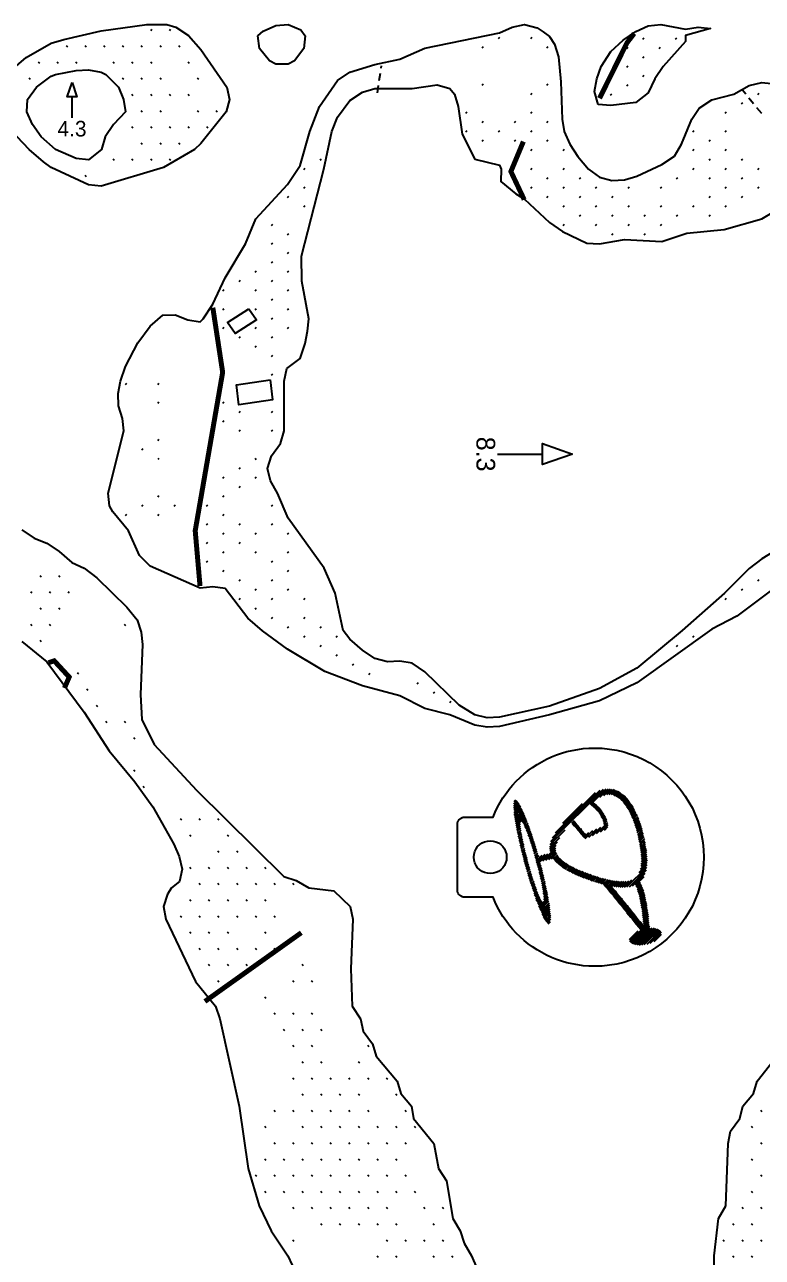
# Model space of a CAD drawing. Header units: millimetres. Extents: x 10 to 1190, y 102 to 890.
# Drawn here: x 292.6 to 410.9, y 692.3 to 890 of the extents above; entities that cross this region are included whole.
import ezdxf
from ezdxf.enums import TextEntityAlignment as Align

# ---------------------------------------------------------------- set-up
doc = ezdxf.new("R2010")
doc.units = ezdxf.units.MM
for name, color, linetype in [('CUT', 1, 'CONTINUOUS'), ('ETCH', 7, 'CONTINUOUS'), ('SCORE', 5, 'CONTINUOUS')]:
    doc.layers.add(name, color=color, linetype=linetype)

msp = doc.modelspace()

# ---------------------------------------------------------------- linework, layer by layer
at = {"layer": 'CUT'}
for points in [[(289.734, 882), (292.887, 884.73), (296.887, 887.02), (298.887, 887.646), (304.887, 889.025), (312.221, 890), (315.407, 890), (316.887, 889.59), (318.887, 888.275), (320.895, 886), (325.038, 880), (325.486, 878), (324.921, 876), (320.887, 870.927), (319.879, 870), (314.887, 867.075), (304.887, 864.117), (302.887, 864.314), (296.887, 867.12), (295.676, 868), (293.373, 870), (289.573, 874)], [(412.771, 799.658), (406.771, 795.166), (402.771, 793.057), (390.771, 784.483), (384.771, 781.564), (376.771, 779.314), (368.771, 777.452), (366.771, 777.365), (364.771, 777.688), (360.771, 779.326), (356.771, 780.337), (352.771, 782.368), (346.771, 783.998), (340.771, 786.299), (334.771, 789.868), (330.771, 792.781), (328.43, 794.85), (324.771, 799.59), (322.771, 799.862), (320.771, 799.663), (312.771, 803.19), (311.06, 804.85), (309.257, 808.85), (306.771, 811.881), (306.241, 812.85), (306, 814.85), (308.53, 824.85), (308.303, 826.85), (307.676, 828.85), (307.613, 830.85), (307.98, 832.85), (308.771, 835.183), (310.771, 838.994), (312.771, 841.655), (314.771, 843.433), (316.771, 843.442), (318.771, 842.651), (320.771, 842.366), (321.227, 842.85), (322.771, 845.16), (324.771, 849.404), (328.01, 854.85), (329.685, 858.85), (334.771, 864.359), (336.771, 867.413), (338.358, 872.85), (339.904, 876.85), (342.771, 881.065), (344.771, 882.385), (348.771, 883.607), (352.771, 884.476), (356.771, 886.214), (368.771, 888.686), (370.771, 889.574), (372.771, 890), (374.771, 889.496), (375.733, 888.85), (376.771, 888.084), (377.575, 886.85), (378.187, 884.85), (378.58, 880.85), (378.774, 874.85), (379.102, 872.85), (379.999, 870.85), (381.315, 868.85), (383.009, 866.85), (384.771, 865.57), (386.771, 865.021), (388.771, 865.141), (390.771, 865.705), (394.771, 867.567), (396.771, 868.902), (397.893, 870.85), (399.572, 874.85), (400.771, 876.585), (402.771, 877.954), (406.294, 878.85), (408.771, 880.241), (410.771, 880.718), (416.771, 880.088)], [(292.175, 808.98), (294.175, 807.659), (296.175, 806.866), (298.175, 805.538), (300.175, 803.778), (302.175, 802.856), (304.175, 801.308), (309.002, 796.585), (310.686, 794.585), (311.317, 792.585), (311.498, 790.585), (311.184, 782.585), (311.418, 778.585), (313.385, 774.585), (320.175, 767.221), (334.175, 753.41), (336.175, 752.757), (338.175, 751.59), (342.175, 751.125), (344.814, 748.585), (345.263, 746.585), (344.902, 738.585), (345.129, 732.585), (346.484, 730.585), (346.888, 728.585), (348.375, 726.585), (348.959, 724.585), (352.346, 720.585), (352.942, 718.585), (354.637, 716.585), (354.973, 714.585), (358.207, 710.585), (358.962, 706.585), (360.255, 704.585), (361.255, 698.585), (362.415, 696.585), (363.059, 694.585), (364.267, 692.585), (365.118, 690.585)], [(402.848, 670.585), (403.139, 692.585), (403.867, 698.585), (405, 700.585), (405.38, 710.585), (405.767, 712.585), (407.255, 714.585), (407.741, 716.585), (409.45, 718.585), (410.059, 720.585), (413.197, 724.585)]]:
    msp.add_lwpolyline(points, dxfattribs=at)
for points in [[(330, 888.181), (330.89, 888.979), (332.89, 889.866), (334.89, 890), (336.89, 889.183), (337.595, 888.181), (337.398, 886.181), (335.87, 884.181), (334.89, 883.643), (332.89, 883.67), (331.868, 884.181), (330.261, 886.181)], [(384.582, 877.192), (384, 879.288), (384.357, 881.288), (385.051, 883.288), (386.582, 885.719), (388.582, 887.536), (390.582, 888.916), (392.582, 889.799), (394.582, 890), (398.582, 889.299), (400.582, 889.584), (402.582, 889.405), (398.582, 888.265), (398.563, 887.288), (395.004, 883.288), (393.636, 881.288), (392.582, 879.067), (390.582, 877.52), (386.582, 877.024)], [(362, 761.75), (362, 761.83), (362.01, 761.91), (362.02, 761.99), (362.04, 762.06), (362.06, 762.13), (362.09, 762.2), (362.12, 762.27), (362.16, 762.34), (362.2, 762.4), (362.24, 762.46), (362.29, 762.52), (362.34, 762.57), (362.4, 762.63), (362.45, 762.67), (362.51, 762.72), (362.58, 762.76), (362.64, 762.79), (362.71, 762.82), (362.78, 762.85), (362.86, 762.87), (362.93, 762.89), (363.01, 762.91), (363.09, 762.91), (363.17, 762.92), (367.72, 762.92), (368.06, 763.72), (368.44, 764.5), (368.85, 765.26), (369.3, 765.99), (369.79, 766.7), (370.3, 767.39), (370.85, 768.04), (371.43, 768.67), (372.05, 769.28), (372.69, 769.85), (373.35, 770.39), (374.05, 770.89), (374.77, 771.37), (375.51, 771.8), (376.28, 772.2), (377.06, 772.57), (377.87, 772.89), (378.7, 773.18), (379.54, 773.43), (380.41, 773.63), (381.29, 773.79), (382.18, 773.91), (383.09, 773.98), (384.01, 774), (385.2, 773.96), (386.38, 773.84), (387.53, 773.64), (388.66, 773.37), (389.75, 773.03), (390.82, 772.62), (391.85, 772.15), (392.84, 771.61), (393.79, 771.01), (394.7, 770.35), (395.56, 769.64), (396.38, 768.87), (397.15, 768.06), (397.86, 767.19), (398.52, 766.28), (399.12, 765.33), (399.66, 764.34), (400.13, 763.31), (400.54, 762.25), (400.88, 761.15), (401.15, 760.03), (401.35, 758.87), (401.47, 757.7), (401.51, 756.5), (401.47, 755.3), (401.35, 754.13), (401.15, 752.97), (400.88, 751.85), (400.54, 750.75), (400.13, 749.69), (399.66, 748.66), (399.12, 747.67), (398.52, 746.72), (397.86, 745.81), (397.15, 744.94), (396.38, 744.13), (395.56, 743.36), (394.7, 742.65), (393.79, 741.99), (392.84, 741.39), (391.85, 740.85), (390.82, 740.38), (389.75, 739.97), (388.66, 739.63), (387.53, 739.36), (386.38, 739.16), (385.2, 739.04), (384.01, 739), (383.09, 739.02), (382.18, 739.09), (381.29, 739.21), (380.41, 739.37), (379.54, 739.57), (378.7, 739.82), (377.87, 740.11), (377.06, 740.43), (376.28, 740.8), (375.51, 741.2), (374.77, 741.63), (374.05, 742.11), (373.35, 742.61), (372.69, 743.15), (372.05, 743.72), (371.43, 744.33), (370.85, 744.96), (370.3, 745.61), (369.79, 746.3), (369.3, 747.01), (368.85, 747.74), (368.44, 748.5), (368.06, 749.28), (367.72, 750.08), (363.17, 750.08), (363.09, 750.09), (363.01, 750.09), (362.93, 750.11), (362.86, 750.13), (362.78, 750.15), (362.71, 750.18), (362.64, 750.21), (362.58, 750.24), (362.51, 750.28), (362.45, 750.33), (362.4, 750.37), (362.34, 750.43), (362.29, 750.48), (362.24, 750.54), (362.2, 750.6), (362.16, 750.66), (362.12, 750.73), (362.09, 750.8), (362.06, 750.87), (362.04, 750.94), (362.02, 751.01), (362.01, 751.09), (362, 751.17), (362, 751.25), (362, 761.75)], [(367.26, 759.13), (367.717, 759.09), (368.16, 758.971), (368.575, 758.778), (368.951, 758.515), (369.275, 758.191), (369.538, 757.815), (369.731, 757.4), (369.85, 756.957), (369.89, 756.5), (369.85, 756.043), (369.731, 755.6), (369.538, 755.185), (369.275, 754.809), (368.951, 754.485), (368.575, 754.222), (368.16, 754.029), (367.717, 753.91), (367.26, 753.87), (366.803, 753.91), (366.36, 754.029), (365.945, 754.222), (365.569, 754.485), (365.245, 754.809), (364.982, 755.185), (364.789, 755.6), (364.67, 756.043), (364.63, 756.5), (364.67, 756.957), (364.789, 757.4), (364.982, 757.815), (365.245, 758.191), (365.569, 758.515), (365.945, 758.778), (366.36, 758.971), (366.803, 759.09)]]:
    msp.add_lwpolyline(points, close=True, dxfattribs=at)
at = {"layer": 'ETCH'}
for points in [[(312.781, 889.248), (312.993, 889.036)], [(315.781, 889.248), (315.993, 889.036)], [(368.724, 887.956), (368.511, 887.743)], [(373.92, 887.956), (373.707, 887.743)], [(391.74, 887.682), (391.953, 887.894)], [(396.936, 887.682), (397.149, 887.894)], [(299.281, 886.65), (299.493, 886.438)], [(302.281, 886.65), (302.493, 886.438)], [(305.281, 886.65), (305.493, 886.438)], [(308.281, 886.65), (308.493, 886.438)], [(311.281, 886.65), (311.493, 886.438)], [(314.281, 886.65), (314.493, 886.438)], [(317.281, 886.65), (317.493, 886.438)], [(366.126, 886.456), (365.913, 886.243)], [(376.518, 886.456), (376.305, 886.243)], [(389.142, 886.182), (389.355, 886.394)], [(394.338, 886.182), (394.551, 886.394)], [(294.781, 884.052), (294.993, 883.84)], [(297.781, 884.052), (297.993, 883.84)], [(300.781, 884.052), (300.993, 883.84)], [(306.781, 884.052), (306.993, 883.84)], [(309.781, 884.052), (309.993, 883.84)], [(312.781, 884.052), (312.993, 883.84)], [(318.781, 884.052), (318.993, 883.84)], [(391.74, 884.682), (391.953, 884.894)], [(349.476, 881.026), (349.658, 882.212)], [(349.78, 883.003), (349.838, 883.383)], [(389.142, 883.182), (389.355, 883.394)], [(391.74, 881.682), (391.953, 881.894)], [(293.281, 881.454), (293.493, 881.242)], [(308.281, 881.454), (308.493, 881.242)], [(311.281, 881.454), (311.493, 881.242)], [(314.281, 881.454), (314.493, 881.242)], [(320.281, 881.454), (320.493, 881.242)], [(349.171, 879.05), (349.354, 880.236)], [(366.126, 880.456), (365.913, 880.243)], [(376.518, 880.456), (376.305, 880.243)], [(389.142, 880.182), (389.355, 880.394)], [(300.223, 875.071), (300.223, 878.452)], [(309.781, 878.856), (309.993, 878.644)], [(312.781, 878.856), (312.993, 878.644)], [(315.781, 878.856), (315.993, 878.644)], [(318.781, 878.856), (318.993, 878.644)], [(373.92, 878.956), (373.707, 878.743)], [(386.544, 878.682), (386.757, 878.894)], [(407.716, 879.533), (407.961, 879.217), (408.205, 878.9)], [(408.694, 878.267), (409.445, 877.331)], [(410.292, 878.956), (410.079, 878.743)], [(311.281, 876.258), (311.493, 876.046)], [(314.281, 876.258), (314.493, 876.046)], [(320.281, 876.258), (320.493, 876.046)], [(323.281, 876.258), (323.493, 876.046)], [(363.528, 875.956), (363.315, 875.743)], [(373.92, 875.956), (373.707, 875.743)], [(405.096, 875.956), (404.883, 875.743)], [(407.694, 877.456), (407.481, 877.243)], [(409.965, 876.723), (410.746, 875.812)], [(366.126, 874.456), (365.913, 874.243)], [(371.322, 874.456), (371.109, 874.243)], [(376.518, 874.456), (376.305, 874.243)], [(309.781, 873.66), (309.993, 873.448)], [(312.781, 873.66), (312.993, 873.448)], [(315.781, 873.66), (315.993, 873.448)], [(318.781, 873.66), (318.993, 873.448)], [(321.781, 873.66), (321.993, 873.448)], [(363.528, 872.956), (363.315, 872.743)], [(368.724, 872.956), (368.511, 872.743)], [(373.92, 872.956), (373.707, 872.743)], [(399.9, 872.956), (399.687, 872.743)], [(405.096, 872.956), (404.883, 872.743)], [(311.281, 871.062), (311.493, 870.85)], [(314.281, 871.062), (314.493, 870.85)], [(317.281, 871.062), (317.493, 870.85)], [(366.126, 871.456), (365.913, 871.243)], [(371.322, 871.456), (371.109, 871.243)], [(373.92, 869.956), (373.707, 869.743)], [(376.518, 871.456), (376.305, 871.243)], [(379.116, 869.956), (378.903, 869.743)], [(399.9, 869.956), (399.687, 869.743)], [(402.498, 871.456), (402.285, 871.243)], [(405.096, 869.956), (404.883, 869.743)], [(306.781, 868.464), (306.993, 868.252)], [(309.781, 868.464), (309.993, 868.252)], [(312.781, 868.464), (312.993, 868.252)], [(315.781, 868.464), (315.993, 868.252)], [(340.146, 868.456), (339.933, 868.243)], [(371.322, 868.456), (371.109, 868.243)], [(402.498, 868.456), (402.285, 868.243)], [(407.694, 868.456), (407.481, 868.243)], [(302.281, 865.866), (302.493, 865.654)], [(337.548, 866.956), (337.335, 866.743)], [(373.92, 866.956), (373.707, 866.743)], [(379.116, 866.956), (378.903, 866.743)], [(399.9, 866.956), (399.687, 866.743)], [(405.096, 866.956), (404.883, 866.743)], [(410.292, 866.956), (410.079, 866.743)], [(337.548, 863.956), (337.335, 863.743)], [(373.92, 863.956), (373.707, 863.743)], [(376.518, 865.456), (376.305, 865.243)], [(379.116, 863.956), (378.903, 863.743)], [(381.714, 865.456), (381.501, 865.243)], [(384.312, 863.956), (384.099, 863.743)], [(389.508, 863.956), (389.295, 863.743)], [(394.704, 863.956), (394.491, 863.743)], [(397.302, 865.456), (397.089, 865.243)], [(402.498, 865.456), (402.285, 865.243)], [(405.096, 863.956), (404.883, 863.743)], [(407.694, 865.456), (407.481, 865.243)], [(410.292, 863.956), (410.079, 863.743)], [(334.95, 862.456), (334.737, 862.243)], [(376.518, 862.456), (376.305, 862.243)], [(381.714, 862.456), (381.501, 862.243)], [(386.91, 862.456), (386.697, 862.243)], [(402.498, 862.456), (402.285, 862.243)], [(407.694, 862.456), (407.481, 862.243)], [(337.548, 860.956), (337.335, 860.743)], [(379.116, 860.956), (378.903, 860.743)], [(384.312, 860.956), (384.099, 860.743)], [(389.508, 860.956), (389.295, 860.743)], [(394.704, 860.956), (394.491, 860.743)], [(399.9, 860.956), (399.687, 860.743)], [(405.096, 860.956), (404.883, 860.743)], [(332.352, 857.956), (332.139, 857.743)], [(379.116, 857.956), (378.903, 857.743)], [(381.714, 859.456), (381.501, 859.243)], [(384.312, 857.956), (384.099, 857.743)], [(386.91, 859.456), (386.697, 859.243)], [(389.508, 857.956), (389.295, 857.743)], [(392.106, 859.456), (391.893, 859.243)], [(394.704, 857.956), (394.491, 857.743)], [(397.302, 859.456), (397.089, 859.243)], [(402.498, 859.456), (402.285, 859.243)], [(334.95, 856.456), (334.737, 856.243)], [(386.91, 856.456), (386.697, 856.243)], [(392.106, 856.456), (391.893, 856.243)], [(332.352, 854.956), (332.139, 854.743)], [(334.95, 853.456), (334.737, 853.243)], [(329.754, 850.456), (329.541, 850.243)], [(332.352, 851.956), (332.139, 851.743)], [(334.95, 850.456), (334.737, 850.243)], [(327.156, 848.956), (326.943, 848.743)], [(332.352, 848.956), (332.139, 848.743)], [(324.558, 847.456), (324.345, 847.243)], [(329.754, 847.456), (329.541, 847.243)], [(334.95, 847.456), (334.737, 847.243)], [(324.558, 844.456), (324.345, 844.243)], [(329.754, 844.456), (329.541, 844.243)], [(332.352, 845.956), (332.139, 845.743)], [(334.95, 844.456), (334.737, 844.243)], [(332.352, 842.956), (332.139, 842.743)], [(324.558, 841.456), (324.345, 841.243)], [(329.754, 841.456), (329.541, 841.243)], [(334.95, 841.456), (334.737, 841.243)], [(327.156, 839.956), (326.943, 839.743)], [(329.754, 838.456), (329.541, 838.243)], [(332.352, 839.956), (332.139, 839.743)], [(332.352, 836.956), (332.139, 836.743)], [(308.97, 832.456), (308.757, 832.243)], [(314.166, 832.456), (313.953, 832.243)], [(332.352, 833.956), (332.139, 833.743)], [(314.166, 829.456), (313.953, 829.243)], [(324.558, 829.456), (324.345, 829.243)], [(324.558, 826.456), (324.345, 826.243)], [(327.156, 827.956), (326.943, 827.743)], [(332.352, 827.956), (332.139, 827.743)], [(327.156, 824.956), (326.943, 824.743)], [(332.352, 824.956), (332.139, 824.743)], [(314.166, 823.456), (313.953, 823.243)], [(311.568, 821.956), (311.355, 821.743)], [(314.166, 820.456), (313.953, 820.243)], [(329.754, 820.456), (329.541, 820.243)], [(368.45, 821.13), (375.65, 821.13)], [(327.156, 818.956), (326.943, 818.743)], [(324.558, 817.456), (324.345, 817.243)], [(329.754, 817.456), (329.541, 817.243)], [(314.166, 814.456), (313.953, 814.243)], [(324.558, 814.456), (324.345, 814.243)], [(327.156, 815.956), (326.943, 815.743)], [(311.568, 812.956), (311.355, 812.743)], [(316.764, 812.956), (316.551, 812.743)], [(321.96, 812.956), (321.747, 812.743)], [(332.352, 812.956), (332.139, 812.743)], [(308.97, 811.456), (308.757, 811.243)], [(314.166, 811.456), (313.953, 811.243)], [(324.558, 811.456), (324.345, 811.243)], [(321.96, 809.956), (321.747, 809.743)], [(327.156, 809.956), (326.943, 809.743)], [(332.352, 809.956), (332.139, 809.743)], [(321.96, 806.956), (321.747, 806.743)], [(324.558, 808.456), (324.345, 808.243)], [(327.156, 806.956), (326.943, 806.743)], [(329.754, 808.456), (329.541, 808.243)], [(334.95, 808.456), (334.737, 808.243)], [(324.558, 805.456), (324.345, 805.243)], [(329.754, 805.456), (329.541, 805.243)], [(334.95, 805.456), (334.737, 805.243)], [(321.96, 803.956), (321.747, 803.743)], [(332.352, 803.956), (332.139, 803.743)], [(295.069, 801.673), (295.282, 801.461)], [(298.069, 801.673), (298.282, 801.461)], [(324.558, 802.456), (324.345, 802.243)], [(327.156, 800.956), (326.943, 800.743)], [(332.352, 800.956), (332.139, 800.743)], [(334.95, 802.456), (334.737, 802.243)], [(410.292, 800.956), (410.079, 800.743)], [(293.569, 799.075), (293.782, 798.863)], [(296.569, 799.075), (296.782, 798.863)], [(299.569, 799.075), (299.782, 798.863)], [(329.754, 799.456), (329.541, 799.243)], [(334.95, 799.456), (334.737, 799.243)], [(407.694, 799.456), (407.481, 799.243)], [(327.156, 797.956), (326.943, 797.743)], [(332.352, 797.956), (332.139, 797.743)], [(337.548, 797.956), (337.335, 797.743)], [(405.096, 797.956), (404.883, 797.743)], [(295.069, 796.477), (295.282, 796.265)], [(298.069, 796.477), (298.282, 796.265)], [(329.754, 796.456), (329.541, 796.243)], [(332.352, 794.956), (332.139, 794.743)], [(337.548, 794.956), (337.335, 794.743)], [(293.569, 793.879), (293.782, 793.667)], [(296.569, 793.879), (296.782, 793.667)], [(308.569, 793.879), (308.782, 793.667)], [(334.95, 793.456), (334.737, 793.243)], [(340.146, 793.456), (339.933, 793.243)], [(295.069, 791.281), (295.282, 791.069)], [(337.548, 791.956), (337.335, 791.743)], [(342.744, 791.956), (342.531, 791.743)], [(399.9, 791.956), (399.687, 791.743)], [(340.146, 790.456), (339.933, 790.243)], [(342.744, 788.956), (342.531, 788.743)], [(397.302, 790.456), (397.089, 790.243)], [(345.342, 787.456), (345.129, 787.243)], [(301.069, 786.085), (301.282, 785.873)], [(347.94, 785.956), (347.727, 785.743)], [(302.569, 783.487), (302.782, 783.275)], [(355.734, 784.456), (355.521, 784.243)], [(358.332, 782.956), (358.119, 782.743)], [(304.069, 780.889), (304.282, 780.677)], [(360.93, 781.456), (360.717, 781.243)], [(305.569, 778.291), (305.782, 778.079)], [(308.569, 778.291), (308.782, 778.079)], [(310.069, 775.693), (310.282, 775.481)], [(310.069, 770.497), (310.282, 770.285)], [(311.569, 767.899), (311.782, 767.687)], [(377, 758.99), (385.4, 767.39)], [(377.24, 759.58), (384.88, 767.22)], [(383.32, 764.95), (385.84, 767.47)], [(384.84, 766.12), (386.2, 767.48)], [(385.48, 766.41), (386.52, 767.45)], [(385.96, 766.53), (386.84, 767.41)], [(386.32, 766.54), (387.16, 767.38)], [(386.68, 766.55), (387.4, 767.27)], [(386.96, 766.47), (387.68, 767.19)], [(387.2, 766.36), (387.92, 767.08)], [(371.04, 765.05), (371.56, 765.57)], [(371.04, 764.69), (371.72, 765.37)], [(371.04, 764.34), (371.88, 765.18)], [(371.08, 765.44), (371.36, 765.72)], [(377.72, 760.41), (384.16, 766.85)], [(378.92, 761.97), (382.04, 765.09)], [(383.48, 764.76), (383.96, 765.24)], [(383.68, 764.61), (384.16, 765.09)], [(387.44, 766.25), (388.12, 766.93)], [(387.68, 766.13), (388.32, 766.77)], [(387.88, 765.98), (388.52, 766.62)], [(388.08, 765.83), (388.72, 766.47)], [(388.24, 765.63), (388.92, 766.31)], [(388.44, 765.48), (389.08, 766.12)], [(388.6, 765.28), (389.28, 765.96)], [(388.75, 765.08), (389.43, 765.76)], [(388.9, 764.88), (389.58, 765.56)], [(389.06, 764.68), (389.7, 765.32)], [(389.17, 764.44), (389.85, 765.12)], [(371.08, 764.03), (372, 764.95)], [(371.08, 763.67), (372.16, 764.75)], [(371.12, 763.36), (372.24, 764.48)], [(371.16, 763.05), (372.36, 764.25)], [(371.2, 762.73), (372.48, 764.01)], [(371.28, 762.46), (372.6, 763.78)], [(371.32, 762.15), (372.72, 763.55)], [(371.36, 761.83), (372.8, 763.27)], [(371.4, 761.52), (372.92, 763.04)], [(383.88, 764.45), (384.36, 764.93)], [(384.08, 764.3), (384.52, 764.74)], [(384.24, 764.11), (384.72, 764.59)], [(384.4, 763.91), (384.88, 764.39)], [(384.6, 763.76), (385.04, 764.2)], [(384.72, 763.53), (385.2, 764.01)], [(384.88, 763.33), (385.32, 763.77)], [(385, 763.1), (385.48, 763.58)], [(385.12, 762.87), (385.6, 763.35)], [(385.24, 762.63), (385.72, 763.11)], [(389.32, 764.24), (390, 764.92)], [(389.48, 764.04), (390.16, 764.72)], [(389.59, 763.8), (390.27, 764.48)], [(389.7, 763.56), (390.38, 764.24)], [(389.82, 763.32), (390.5, 764)], [(389.93, 763.08), (390.61, 763.76)], [(390, 762.8), (390.72, 763.52)], [(390.16, 762.6), (390.88, 763.32)], [(390.23, 762.32), (390.95, 763.04)], [(317.569, 762.703), (317.782, 762.491)], [(320.569, 762.703), (320.782, 762.491)], [(323.569, 762.703), (323.782, 762.491)], [(371.48, 761.25), (372.12, 761.89)], [(371.52, 760.93), (372.12, 761.53)], [(371.6, 760.66), (372.16, 761.22)], [(372.4, 762.17), (373, 762.77)], [(372.52, 761.93), (373.12, 762.53)], [(372.68, 761.74), (373.2, 762.26)], [(372.76, 761.47), (373.32, 762.03)], [(372.88, 761.23), (373.4, 761.75)], [(373, 761), (373.52, 761.52)], [(373.08, 760.72), (373.6, 761.24)], [(380.32, 761.95), (380.76, 762.39)], [(380.44, 761.72), (380.92, 762.2)], [(380.6, 761.53), (381.08, 762.01)], [(380.8, 761.37), (381.24, 761.81)], [(380.96, 761.18), (381.4, 761.62)], [(381.12, 760.99), (381.56, 761.43)], [(381.28, 760.79), (381.72, 761.23)], [(381.44, 760.6), (381.92, 761.08)], [(383.04, 759.72), (384.36, 761.04)], [(383.67, 760), (384.99, 761.32)], [(384.3, 760.28), (386.1, 762.08)], [(384.94, 760.56), (386.14, 761.76)], [(385.36, 762.4), (385.84, 762.88)], [(385.44, 762.12), (385.96, 762.64)], [(385.47, 761.8), (386.03, 762.36)], [(385.57, 760.84), (386.13, 761.4)], [(390.35, 762.08), (391.07, 762.8)], [(390.42, 761.8), (391.14, 762.52)], [(390.49, 761.52), (391.25, 762.28)], [(390.61, 761.28), (391.33, 762)], [(390.68, 761), (391.44, 761.76)], [(390.75, 760.72), (391.51, 761.48)], [(390.83, 760.44), (391.59, 761.2)], [(319.069, 760.105), (319.282, 759.893)], [(325.069, 760.105), (325.282, 759.893)], [(371.64, 760.35), (372.2, 760.91)], [(371.72, 760.07), (372.24, 760.59)], [(371.76, 759.76), (372.32, 760.32)], [(371.84, 759.48), (372.36, 760)], [(371.88, 759.17), (372.4, 759.69)], [(371.96, 758.9), (372.48, 759.42)], [(372.04, 758.62), (372.56, 759.14)], [(373.2, 760.49), (373.68, 760.97)], [(373.28, 760.22), (373.76, 760.7)], [(373.36, 759.94), (373.88, 760.46)], [(373.48, 759.71), (373.96, 760.19)], [(373.56, 759.44), (374.04, 759.92)], [(373.64, 759.16), (374.12, 759.64)], [(373.72, 758.89), (374.2, 759.37)], [(373.8, 758.62), (374.32, 759.14)], [(376.84, 758.12), (378.4, 759.68)], [(376.88, 758.51), (379.28, 760.91)], [(381.6, 760.41), (382.04, 760.85)], [(381.76, 760.21), (382.2, 760.65)], [(381.92, 760.02), (382.36, 760.46)], [(382.08, 759.83), (382.56, 760.31)], [(382.24, 759.63), (383.08, 760.47)], [(382.48, 759.52), (383.72, 760.76)], [(390.9, 760.16), (391.66, 760.92)], [(390.97, 759.88), (391.73, 760.64)], [(391.01, 759.56), (391.81, 760.36)], [(391.08, 759.28), (391.84, 760.04)], [(391.15, 759), (391.95, 759.8)], [(391.23, 758.72), (392.03, 759.52)], [(391.26, 758.4), (392.06, 759.2)], [(323.569, 757.507), (323.782, 757.295)], [(326.569, 757.507), (326.782, 757.295)], [(372.08, 758.31), (372.6, 758.83)], [(372.16, 758.04), (372.68, 758.56)], [(372.24, 757.76), (372.72, 758.24)], [(372.28, 757.45), (372.8, 757.97)], [(372.36, 757.18), (372.88, 757.7)], [(372.44, 756.9), (372.92, 757.38)], [(372.52, 756.63), (373, 757.11)], [(373.92, 758.38), (374.4, 758.86)], [(374, 758.11), (374.48, 758.59)], [(374.08, 757.84), (374.56, 758.32)], [(374.16, 757.56), (374.64, 758.04)], [(374.24, 757.29), (374.72, 757.77)], [(374.32, 757.01), (374.8, 757.49)], [(374.4, 756.74), (374.88, 757.22)], [(375.68, 755.9), (377.8, 758.02)], [(376.16, 756.03), (377.8, 757.67)], [(376.64, 756.15), (377.84, 757.35)], [(376.84, 757.77), (378.04, 758.97)], [(376.88, 757.45), (377.84, 758.41)], [(377.08, 756.24), (377.96, 757.12)], [(391.3, 758.08), (392.14, 758.92)], [(391.37, 757.8), (392.17, 758.6)], [(391.4, 757.48), (392.2, 758.28)], [(391.47, 756.84), (392.35, 757.72)], [(391.48, 757.2), (392.28, 758)], [(391.5, 756.52), (392.38, 757.4)], [(372.6, 756.36), (373.08, 756.84)], [(372.64, 756.04), (373.16, 756.56)], [(372.72, 755.77), (373.24, 756.29)], [(372.8, 755.49), (373.28, 755.97)], [(372.88, 755.22), (373.36, 755.7)], [(372.96, 754.95), (373.44, 755.43)], [(373.04, 754.67), (373.52, 755.15)], [(374.48, 756.47), (374.96, 756.95)], [(374.56, 756.19), (375.12, 756.75)], [(374.6, 755.88), (375.56, 756.84)], [(374.68, 755.61), (376.04, 756.97)], [(374.76, 755.33), (376.48, 757.05)], [(374.84, 755.06), (375.32, 755.54)], [(374.92, 754.79), (375.4, 755.27)], [(377.4, 756.21), (378.08, 756.89)], [(377.56, 756.01), (378.2, 756.65)], [(377.72, 755.82), (378.36, 756.46)], [(377.88, 755.63), (378.56, 756.31)], [(378.08, 755.47), (378.72, 756.11)], [(378.28, 755.32), (378.92, 755.96)], [(378.48, 755.16), (379.12, 755.8)], [(378.67, 755), (379.31, 755.64)], [(378.86, 754.84), (379.54, 755.52)], [(379.06, 754.68), (379.74, 755.36)], [(379.29, 754.56), (379.97, 755.24)], [(379.52, 754.44), (380.2, 755.12)], [(391.14, 754.04), (392.42, 755.32)], [(391.35, 754.6), (392.43, 755.68)], [(391.44, 755.4), (392.4, 756.36)], [(391.44, 755.04), (392.48, 756.08)], [(391.49, 755.8), (392.41, 756.72)], [(391.5, 756.16), (392.38, 757.04)], [(319.069, 754.909), (319.282, 754.697)], [(322.069, 754.909), (322.282, 754.697)], [(325.069, 754.909), (325.282, 754.697)], [(328.069, 754.909), (328.282, 754.697)], [(331.069, 754.909), (331.282, 754.697)], [(373.12, 754.4), (373.6, 754.88)], [(373.2, 754.13), (373.68, 754.61)], [(373.28, 753.85), (373.76, 754.33)], [(373.36, 753.58), (373.84, 754.06)], [(373.44, 753.31), (373.92, 753.79)], [(373.52, 753.03), (374, 753.51)], [(373.6, 752.76), (374.08, 753.24)], [(375, 754.51), (375.48, 754.99)], [(375.08, 754.24), (375.56, 754.72)], [(375.12, 753.93), (375.64, 754.45)], [(375.2, 753.65), (375.68, 754.13)], [(375.28, 753.38), (375.76, 753.86)], [(375.32, 753.07), (375.84, 753.59)], [(375.4, 752.79), (375.92, 753.31)], [(379.76, 754.32), (380.44, 755)], [(379.99, 754.2), (380.67, 754.88)], [(380.22, 754.08), (380.9, 754.76)], [(380.46, 753.96), (381.14, 754.64)], [(380.69, 753.84), (381.37, 754.52)], [(380.92, 753.72), (381.64, 754.44)], [(381.16, 753.6), (381.88, 754.32)], [(381.43, 753.52), (382.15, 754.24)], [(381.67, 753.4), (382.39, 754.12)], [(381.94, 753.32), (382.66, 754.04)], [(382.17, 753.2), (382.89, 753.92)], [(382.45, 753.12), (383.17, 753.84)], [(382.68, 753), (383.44, 753.76)], [(382.95, 752.92), (383.67, 753.64)], [(383.23, 752.84), (383.95, 753.56)], [(383.46, 752.72), (384.22, 753.48)], [(383.73, 752.64), (384.49, 753.4)], [(384.01, 752.56), (384.73, 753.28)], [(384.28, 752.48), (385, 753.2)], [(384.55, 752.4), (385.31, 753.16)], [(389.18, 751.72), (392.38, 754.92)], [(389.57, 751.76), (392.29, 754.48)], [(390.08, 751.92), (392.12, 753.96)], [(390.56, 752.04), (391.92, 753.4)], [(320.569, 752.311), (320.782, 752.099)], [(323.569, 752.311), (323.782, 752.099)], [(326.569, 752.311), (326.782, 752.099)], [(329.569, 752.311), (329.782, 752.099)], [(332.569, 752.311), (332.782, 752.099)], [(335.569, 752.311), (335.782, 752.099)], [(373.68, 752.49), (374.16, 752.97)], [(373.76, 752.21), (374.28, 752.73)], [(373.88, 751.98), (374.36, 752.46)], [(373.96, 751.71), (374.44, 752.19)], [(374.04, 751.43), (374.52, 751.91)], [(374.12, 751.16), (374.64, 751.68)], [(374.24, 750.92), (374.72, 751.4)], [(375.48, 752.52), (375.96, 753)], [(375.52, 752.2), (376.04, 752.72)], [(375.59, 751.92), (376.11, 752.44)], [(375.62, 751.6), (376.14, 752.12)], [(375.7, 751.32), (376.22, 751.84)], [(375.73, 751), (376.29, 751.56)], [(375.76, 750.68), (376.32, 751.24)], [(384.83, 752.32), (385.59, 753.08)], [(385.1, 752.24), (385.86, 753)], [(385.38, 752.16), (386.14, 752.92)], [(385.53, 751.96), (386.41, 752.84)], [(385.68, 751.76), (386.72, 752.8)], [(385.88, 751.6), (387.04, 752.76)], [(386.03, 751.4), (387.35, 752.72)], [(386.18, 751.2), (387.66, 752.68)], [(386.34, 751), (386.98, 751.64)], [(386.49, 750.8), (387.13, 751.44)], [(386.64, 750.6), (387.28, 751.24)], [(387.14, 751.8), (387.98, 752.64)], [(387.45, 751.76), (388.33, 752.64)], [(387.76, 751.72), (388.68, 752.64)], [(388.08, 751.68), (389.04, 752.64)], [(388.43, 751.68), (389.47, 752.72)], [(388.78, 751.68), (389.98, 752.88)], [(390.67, 751.8), (391.35, 752.48)], [(390.79, 751.56), (391.47, 752.24)], [(390.86, 751.28), (391.58, 752)], [(390.93, 751), (391.69, 751.76)], [(391.01, 750.72), (391.77, 751.48)], [(391.12, 750.48), (391.88, 751.24)], [(319.069, 749.713), (319.282, 749.501)], [(322.069, 749.713), (322.282, 749.501)], [(325.069, 749.713), (325.282, 749.501)], [(328.069, 749.713), (328.282, 749.501)], [(331.069, 749.713), (331.282, 749.501)], [(374.31, 750.64), (374.79, 751.12)], [(374.38, 750.36), (374.9, 750.88)], [(374.5, 750.12), (374.98, 750.6)], [(374.57, 749.84), (375.09, 750.36)], [(374.64, 749.56), (375.2, 750.12)], [(374.8, 749.36), (375.32, 749.88)], [(374.87, 749.08), (375.43, 749.64)], [(374.98, 748.84), (375.58, 749.44)], [(375.06, 748.56), (376.58, 750.08)], [(375.17, 748.32), (376.61, 749.76)], [(375.24, 748.04), (376.68, 749.48)], [(375.4, 747.84), (376.76, 749.2)], [(375.84, 750.4), (376.44, 751)], [(375.86, 749.72), (376.5, 750.36)], [(375.87, 750.08), (376.47, 750.68)], [(386.84, 750.44), (387.48, 751.08)], [(386.99, 750.24), (387.63, 750.88)], [(387.14, 750.04), (387.78, 750.68)], [(387.3, 749.84), (387.94, 750.48)], [(387.45, 749.64), (388.09, 750.28)], [(387.6, 749.44), (388.24, 750.08)], [(387.76, 749.24), (388.44, 749.92)], [(387.91, 749.04), (388.59, 749.72)], [(388.07, 748.84), (388.75, 749.52)], [(388.26, 748.68), (388.9, 749.32)], [(391.19, 750.2), (391.95, 750.96)], [(391.23, 749.88), (392.03, 750.68)], [(391.3, 749.6), (392.1, 750.4)], [(391.33, 749.28), (392.13, 750.08)], [(391.41, 749), (392.21, 749.8)], [(391.44, 748.68), (392.24, 749.48)], [(391.51, 748.4), (392.35, 749.24)], [(375.51, 747.6), (376.79, 748.88)], [(375.59, 747.32), (376.83, 748.56)], [(375.7, 747.08), (376.86, 748.24)], [(375.81, 746.84), (376.89, 747.92)], [(375.93, 746.6), (376.93, 747.6)], [(376.08, 746.4), (376.96, 747.28)], [(388.41, 748.48), (389.05, 749.12)], [(388.57, 748.28), (389.21, 748.92)], [(388.72, 748.08), (389.4, 748.76)], [(388.87, 747.88), (389.55, 748.56)], [(389.03, 747.68), (389.71, 748.36)], [(389.18, 747.48), (389.86, 748.16)], [(389.33, 747.28), (390.01, 747.96)], [(389.49, 747.08), (390.17, 747.76)], [(389.64, 746.88), (390.32, 747.56)], [(389.83, 746.72), (390.47, 747.36)], [(391.59, 748.12), (392.39, 748.92)], [(391.62, 747.8), (392.42, 748.6)], [(391.66, 747.48), (392.46, 748.28)], [(391.69, 747.16), (392.53, 748)], [(391.72, 746.84), (392.56, 747.68)], [(391.76, 746.52), (392.64, 747.4)], [(317.569, 747.115), (317.782, 746.903)], [(320.569, 747.115), (320.782, 746.903)], [(323.569, 747.115), (323.782, 746.903)], [(326.569, 747.115), (326.782, 746.903)], [(329.569, 747.115), (329.782, 746.903)], [(332.569, 747.115), (332.782, 746.903)], [(376.23, 746.2), (376.99, 746.96)], [(376.39, 746), (376.99, 746.6)], [(376.54, 745.8), (376.94, 746.2)], [(389.65, 743), (392.73, 746.08)], [(389.8, 742.8), (392.76, 745.76)], [(389.99, 746.52), (390.63, 747.16)], [(390, 742.64), (392.84, 745.48)], [(390.14, 746.32), (390.78, 746.96)], [(390.3, 746.12), (390.94, 746.76)], [(390.45, 745.92), (391.09, 746.56)], [(390.6, 745.72), (391.24, 746.36)], [(390.76, 745.52), (391.44, 746.2)], [(390.91, 745.32), (391.59, 746)], [(391.1, 745.16), (391.74, 745.8)], [(391.26, 744.96), (392.7, 746.4)], [(391.79, 746.2), (392.67, 747.08)], [(391.82, 745.88), (392.66, 746.72)], [(319.069, 744.517), (319.282, 744.305)], [(322.069, 744.517), (322.282, 744.305)], [(325.069, 744.517), (325.282, 744.305)], [(331.069, 744.517), (331.282, 744.305)], [(389.58, 743.28), (390.98, 744.68)], [(390.27, 742.56), (392.87, 745.16)], [(390.54, 742.48), (393.22, 745.16)], [(390.86, 742.44), (393.58, 745.16)], [(391.17, 742.4), (393.85, 745.08)], [(391.56, 742.44), (394.12, 745)], [(391.96, 742.48), (394.36, 744.88)], [(392.39, 742.56), (394.55, 744.72)], [(392.91, 742.72), (394.71, 744.52)], [(393.54, 743), (394.7, 744.16)], [(320.569, 741.919), (320.782, 741.707)], [(323.569, 741.919), (323.782, 741.707)], [(326.569, 741.919), (326.782, 741.707)], [(329.569, 741.919), (329.782, 741.707)], [(332.569, 741.919), (332.782, 741.707)], [(322.069, 739.321), (322.282, 739.109)], [(325.069, 739.321), (325.282, 739.109)], [(328.069, 739.321), (328.282, 739.109)], [(337.069, 739.321), (337.282, 739.109)], [(323.569, 736.723), (323.782, 736.511)], [(335.569, 736.723), (335.782, 736.511)], [(338.569, 736.723), (338.782, 736.511)], [(331.069, 734.125), (331.282, 733.913)], [(332.569, 731.527), (332.782, 731.315)], [(335.569, 731.527), (335.782, 731.315)], [(338.569, 731.527), (338.782, 731.315)], [(334.069, 728.929), (334.282, 728.717)], [(337.069, 728.929), (337.282, 728.717)], [(340.069, 728.929), (340.282, 728.717)], [(335.569, 726.331), (335.782, 726.119)], [(338.569, 726.331), (338.782, 726.119)], [(347.569, 726.331), (347.782, 726.119)], [(337.069, 723.733), (337.282, 723.521)], [(340.069, 723.733), (340.282, 723.521)], [(346.069, 723.733), (346.282, 723.521)], [(335.569, 721.135), (335.782, 720.923)], [(338.569, 721.135), (338.782, 720.923)], [(341.569, 721.135), (341.782, 720.923)], [(344.569, 721.135), (344.782, 720.923)], [(347.569, 721.135), (347.782, 720.923)], [(350.569, 721.135), (350.782, 720.923)], [(337.069, 718.537), (337.282, 718.325)], [(340.069, 718.537), (340.282, 718.325)], [(343.069, 718.537), (343.282, 718.325)], [(346.069, 718.537), (346.282, 718.325)], [(352.069, 718.537), (352.282, 718.325)], [(332.569, 715.939), (332.782, 715.727)], [(335.569, 715.939), (335.782, 715.727)], [(338.569, 715.939), (338.782, 715.727)], [(341.569, 715.939), (341.782, 715.727)], [(344.569, 715.939), (344.782, 715.727)], [(347.569, 715.939), (347.782, 715.727)], [(353.569, 715.939), (353.782, 715.727)], [(410.569, 715.939), (410.782, 715.727)], [(331.069, 713.341), (331.282, 713.129)], [(337.069, 713.341), (337.282, 713.129)], [(340.069, 713.341), (340.282, 713.129)], [(343.069, 713.341), (343.282, 713.129)], [(346.069, 713.341), (346.282, 713.129)], [(349.069, 713.341), (349.282, 713.129)], [(352.069, 713.341), (352.282, 713.129)], [(355.069, 713.341), (355.282, 713.129)], [(409.069, 713.341), (409.282, 713.129)], [(332.569, 710.743), (332.782, 710.531)], [(335.569, 710.743), (335.782, 710.531)], [(338.569, 710.743), (338.782, 710.531)], [(341.569, 710.743), (341.782, 710.531)], [(344.569, 710.743), (344.782, 710.531)], [(347.569, 710.743), (347.782, 710.531)], [(350.569, 710.743), (350.782, 710.531)], [(353.569, 710.743), (353.782, 710.531)], [(410.569, 710.743), (410.782, 710.531)], [(331.069, 708.145), (331.282, 707.933)], [(334.069, 708.145), (334.282, 707.933)], [(337.069, 708.145), (337.282, 707.933)], [(340.069, 708.145), (340.282, 707.933)], [(343.069, 708.145), (343.282, 707.933)], [(346.069, 708.145), (346.282, 707.933)], [(349.069, 708.145), (349.282, 707.933)], [(352.069, 708.145), (352.282, 707.933)], [(409.069, 708.145), (409.282, 707.933)], [(329.569, 705.547), (329.782, 705.335)], [(332.569, 705.547), (332.782, 705.335)], [(335.569, 705.547), (335.782, 705.335)], [(338.569, 705.547), (338.782, 705.335)], [(341.569, 705.547), (341.782, 705.335)], [(344.569, 705.547), (344.782, 705.335)], [(347.569, 705.547), (347.782, 705.335)], [(350.569, 705.547), (350.782, 705.335)], [(353.569, 705.547), (353.782, 705.335)], [(410.569, 705.547), (410.782, 705.335)], [(331.069, 702.949), (331.282, 702.737)], [(334.069, 702.949), (334.282, 702.737)], [(337.069, 702.949), (337.282, 702.737)], [(340.069, 702.949), (340.282, 702.737)], [(343.069, 702.949), (343.282, 702.737)], [(346.069, 702.949), (346.282, 702.737)], [(349.069, 702.949), (349.282, 702.737)], [(352.069, 702.949), (352.282, 702.737)], [(355.069, 702.949), (355.282, 702.737)], [(409.069, 702.949), (409.282, 702.737)], [(335.569, 700.351), (335.782, 700.139)], [(338.569, 700.351), (338.782, 700.139)], [(341.569, 700.351), (341.782, 700.139)], [(344.569, 700.351), (344.782, 700.139)], [(347.569, 700.351), (347.782, 700.139)], [(350.569, 700.351), (350.782, 700.139)], [(356.569, 700.351), (356.782, 700.139)], [(359.569, 700.351), (359.782, 700.139)], [(407.569, 700.351), (407.782, 700.139)], [(410.569, 700.351), (410.782, 700.139)], [(340.069, 697.753), (340.282, 697.541)], [(343.069, 697.753), (343.282, 697.541)], [(346.069, 697.753), (346.282, 697.541)], [(349.069, 697.753), (349.282, 697.541)], [(352.069, 697.753), (352.282, 697.541)], [(358.069, 697.753), (358.282, 697.541)], [(406.069, 697.753), (406.282, 697.541)], [(409.069, 697.753), (409.282, 697.541)], [(335.569, 695.155), (335.782, 694.943)], [(350.569, 695.155), (350.782, 694.943)], [(353.569, 695.155), (353.782, 694.943)], [(356.569, 695.155), (356.782, 694.943)], [(359.569, 695.155), (359.782, 694.943)], [(404.569, 695.155), (404.782, 694.943)], [(407.569, 695.155), (407.782, 694.943)], [(410.569, 695.155), (410.782, 694.943)], [(349.069, 692.557), (349.282, 692.345)], [(352.069, 692.557), (352.282, 692.345)], [(358.069, 692.557), (358.282, 692.345)], [(361.069, 692.557), (361.282, 692.345)], [(406.069, 692.557), (406.282, 692.345)], [(409.069, 692.557), (409.282, 692.345)]]:
    msp.add_lwpolyline(points, dxfattribs=at)
at = {"layer": 'ETCH', "const_width": 0.8}
for points in [[(390.332, 888.588), (389.182, 887.088), (384.782, 878.188)], [(372.696, 861.95), (370.571, 866.45), (372.571, 871.25)], [(322.796, 844.618), (324.371, 834.25), (319.971, 808.85), (320.743, 799.978)], [(299.009, 783.618), (299.775, 785.385), (297.375, 787.985), (296.455, 787.678)], [(321.522, 733.365), (336.975, 744.385)]]:
    msp.add_lwpolyline(points, dxfattribs=at)
at = {"layer": 'ETCH'}
for points in [[(300.223, 880.706), (301.012, 878.452), (299.434, 878.452)], [(328.571, 844.45), (329.771, 842.65), (326.371, 840.45), (325.171, 842.25)], [(331.971, 833.05), (332.371, 829.85), (326.971, 829.05), (326.571, 832.25)], [(380.45, 821.13), (375.65, 819.45), (375.65, 822.81)]]:
    msp.add_lwpolyline(points, close=True, dxfattribs=at)
at = {"layer": 'SCORE'}
msp.add_lwpolyline([(297.593, 882), (300.887, 882.649), (302.887, 882.754), (304.887, 882.391), (305.627, 882), (307.653, 880), (308.473, 878), (308.776, 876), (306.887, 873.974), (305.522, 872), (304.976, 870), (302.887, 868.315), (300.887, 868.538), (297.56, 870), (295.299, 872), (293.887, 874), (292.985, 876), (293.082, 878), (294.535, 880), (296.887, 881.725)], close=True, dxfattribs=at)
for points in [[(418.771, 809.192), (410.771, 804.354), (408.771, 802.769), (404.799, 798.85), (398.04, 792.85), (390.771, 786.803), (384.771, 783.534), (376.771, 780.727), (368.771, 778.939), (366.771, 778.827), (364.771, 779.306), (362.292, 780.85), (356.771, 786.239), (354.771, 787.586), (352.771, 787.91), (350.771, 787.838), (348.771, 788.333), (346.771, 789.713), (344.771, 791.472), (343.704, 792.85), (342.41, 798.85), (340.621, 802.85), (334.85, 810.85), (333.15, 814.85), (332.049, 816.85), (331.558, 818.85), (332.21, 820.85), (333.641, 822.85), (334.216, 824.85), (334.249, 832.85), (334.671, 834.85), (336.771, 836.442), (337.592, 838.85), (337.98, 840.85), (338.163, 842.85), (337.037, 848.85), (337.025, 852.85), (340.596, 866.85), (341.868, 872.85), (342.771, 875.145), (344.771, 877.819), (346.771, 879.157), (348.771, 879.753), (354.771, 879.779), (358.771, 880.353), (360.771, 879.779), (361.54, 878.85), (362.111, 876.85), (362.771, 872.439), (364.771, 868.451), (368.771, 867.454), (369.014, 866.85), (368.936, 864.85), (371.38, 862.85), (372.771, 862.009), (376.771, 858.28), (378.845, 856.85), (382.771, 854.962), (384.771, 854.849), (388.771, 855.526), (394.771, 855.244), (398.771, 856.552), (404.771, 857.173), (410.771, 858.877), (412.771, 860.016)], [(292.175, 791.101), (296.175, 787.799), (302.175, 779.765), (306.175, 773.526), (310.274, 768.585), (313.158, 764.585), (316.542, 758.585), (317.383, 756.585), (317.886, 754.585), (317.473, 752.585), (316.175, 751.562), (315.514, 750.585), (314.869, 748.585), (315.237, 746.585), (320.028, 736.585), (323.227, 732.585), (323.94, 730.585), (327.01, 716.585), (328.45, 706.585), (330.201, 700.585), (332.172, 696.585), (334.835, 692.585), (337.609, 686.585)]]:
    msp.add_lwpolyline(points, dxfattribs=at)

# ---------------------------------------------------------------- texts
msp.add_text('4.3', height=2.504, dxfattribs=at).set_placement((300.223, 872.068), align=Align.CENTER)
msp.add_text('8.3', height=3, rotation=270, dxfattribs=at).set_placement((365.05, 821.13), align=Align.CENTER)

doc.saveas('drawing.dxf')
